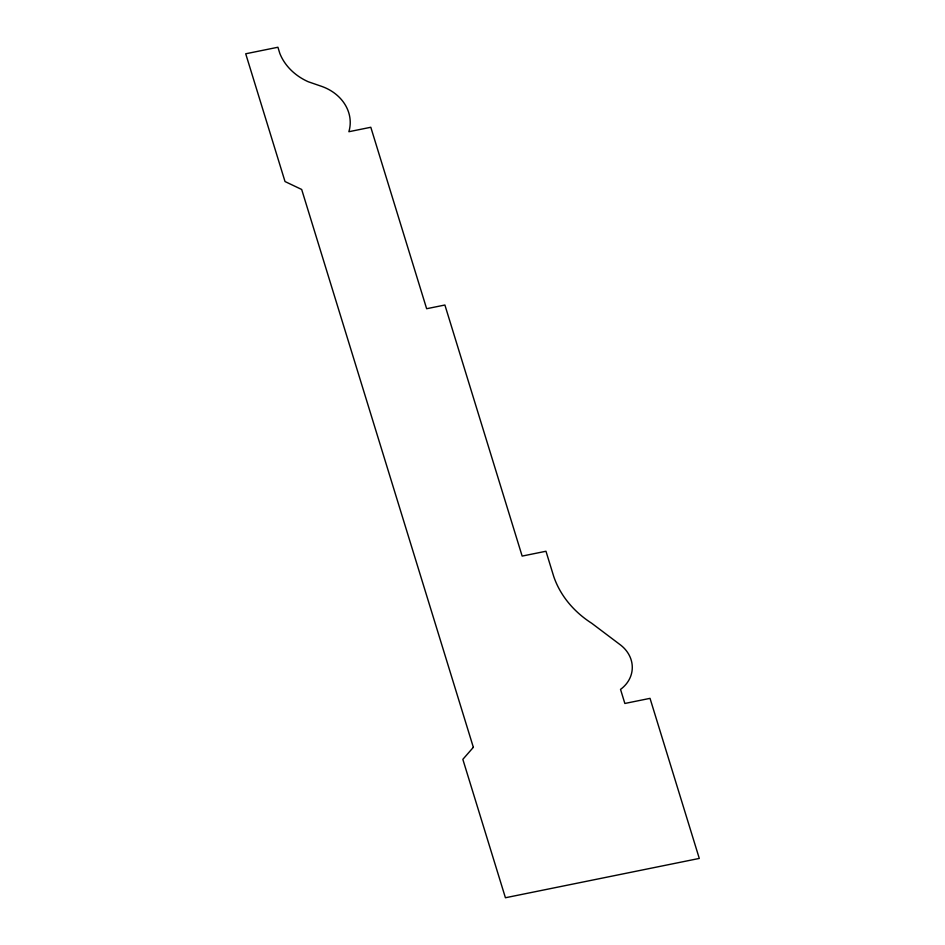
<?xml version="1.0" encoding="UTF-8"?>
<svg xmlns="http://www.w3.org/2000/svg" width="945" height="945" viewBox="0 0 945 945"><rect width="100%" height="100%" fill="white"/><g stroke="black" fill="none" stroke-linecap="round" stroke-linejoin="round"><path stroke-width="1.42" d="M473.351 747.33L462.837 759.355L505.421 897.75L699.288 858.426L650.03 698.355L624.858 703.47L620.534 689.389A34.989 29.673 4.2 0 0 619.388 644.124L591.747 623.287A102.544 86.964 4.2 0 1 553.77 576.615L545.974 551.254L522.148 556.085L444.894 305.022L426.644 308.72L370.806 127.268L348.87 131.721A44.876 38.06 4.2 0 0 321.702 86.385L308.2 81.731A57.007 48.337 4.2 0 1 279.803 53.369L277.924 47.25L245.712 53.782L285.024 181.546L301.679 189.472L473.351 747.33"/></g></svg>
